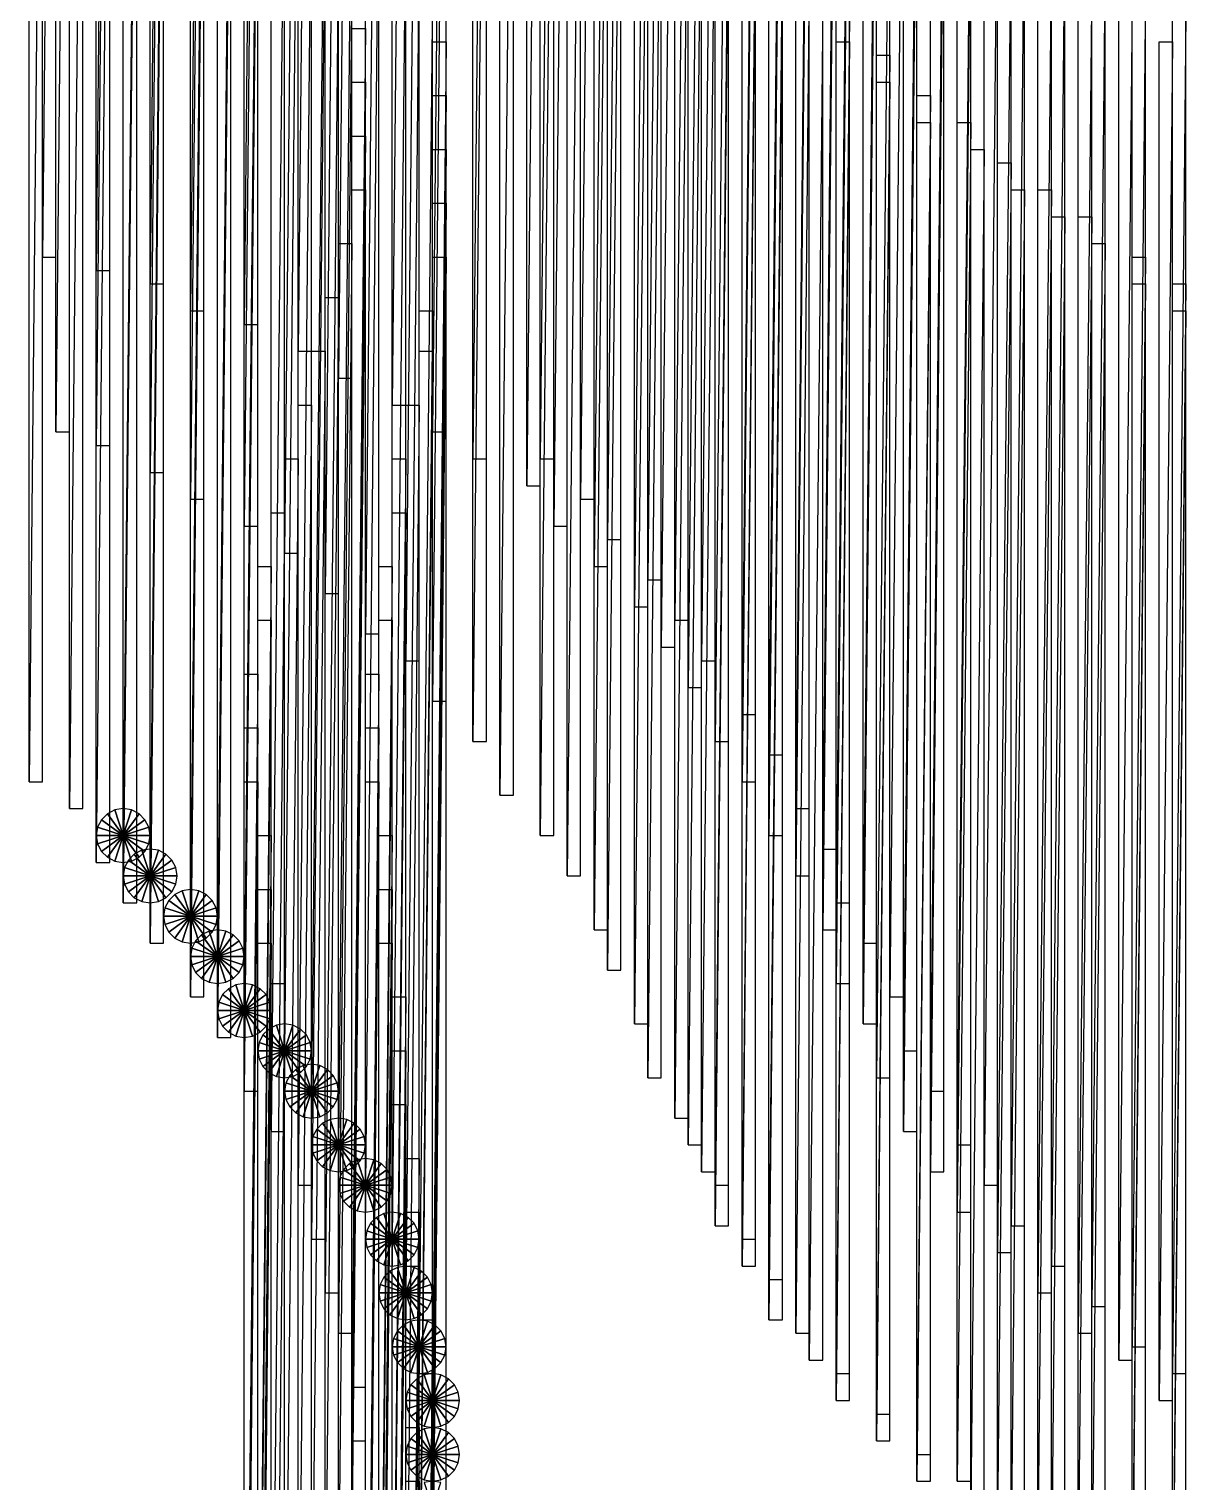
# Model space of a CAD drawing. Header units: metres. Extents: x -172 to 779, y -182 to 937.
# Drawn here: x 478 to 564, y 616 to 724 of the extents above; entities that cross this region are included whole.
import ezdxf

# ---------------------------------------------------------------- set-up
doc = ezdxf.new("R2010")
doc.units = ezdxf.units.M

msp = doc.modelspace()

# ---------------------------------------------------------------- linework, layer by layer
for points in [[(479, 707), (480, 707), (480, 808), (480.0001, 808.0001, 0.0001)], [(480, 808), (479, 707), (479, 808), (479.0001, 808.0001, 0.0001)], [(483, 706), (484, 706), (484, 807), (484.0001, 807.0001, 0.0001)], [(484, 807), (483, 706), (483, 807), (483.0001, 807.0001, 0.0001)], [(487, 705), (488, 705), (488, 806), (488.0001, 806.0001, 0.0001)], [(488, 806), (487, 705), (487, 806), (487.0001, 806.0001, 0.0001)], [(490, 703), (491, 703), (491, 804), (491.0001, 804.0001, 0.0001)], [(491, 804), (490, 703), (490, 804), (490.0001, 804.0001, 0.0001)], [(494, 702), (495, 702), (495, 803), (495.0001, 803.0001, 0.0001)], [(495, 803), (494, 702), (494, 803), (494.0001, 803.0001, 0.0001)], [(498, 700), (499, 700), (499, 801), (499.0001, 801.0001, 0.0001)], [(499, 801), (498, 700), (498, 801), (498.0001, 801.0001, 0.0001)], [(501, 698), (502, 698), (502, 799), (502.0001, 799.0001, 0.0001)], [(502, 799), (501, 698), (501, 799), (501.0001, 799.0001, 0.0001)], [(505, 696), (506, 696), (506, 797), (506.0001, 797.0001, 0.0001)], [(506, 797), (505, 696), (505, 797), (505.0001, 797.0001, 0.0001)], [(480, 694), (481, 694), (481, 795), (481.0001, 795.0001, 0.0001)], [(481, 795), (480, 694), (480, 795), (480.0001, 795.0001, 0.0001)], [(508, 694), (509, 694), (509, 795), (509.0001, 795.0001, 0.0001)], [(509, 795), (508, 694), (508, 795), (508.0001, 795.0001, 0.0001)], [(483, 693), (484, 693), (484, 794), (484.0001, 794.0001, 0.0001)], [(484, 794), (483, 693), (483, 794), (483.0001, 794.0001, 0.0001)], [(511, 692), (512, 692), (512, 793), (512.0001, 793.0001, 0.0001)], [(512, 793), (511, 692), (511, 793), (511.0001, 793.0001, 0.0001)], [(516, 692), (517, 692), (517, 793), (517.0001, 793.0001, 0.0001)], [(517, 793), (516, 692), (516, 793), (516.0001, 793.0001, 0.0001)], [(487, 691), (488, 691), (488, 792), (488.0001, 792.0001, 0.0001)], [(488, 792), (487, 691), (487, 792), (487.0001, 792.0001, 0.0001)], [(515, 690), (516, 690), (516, 791), (516.0001, 791.0001, 0.0001)], [(516, 791), (515, 690), (515, 791), (515.0001, 791.0001, 0.0001)], [(490, 689), (491, 689), (491, 790), (491.0001, 790.0001, 0.0001)], [(491, 790), (490, 689), (490, 790), (490.0001, 790.0001, 0.0001)], [(519, 689), (520, 689), (520, 790), (520.0001, 790.0001, 0.0001)], [(520, 790), (519, 689), (519, 790), (519.0001, 790.0001, 0.0001)], [(494, 687), (495, 687), (495, 788), (495.0001, 788.0001, 0.0001)], [(495, 788), (494, 687), (494, 788), (494.0001, 788.0001, 0.0001)], [(517, 687), (518, 687), (518, 788), (518.0001, 788.0001, 0.0001)], [(518, 788), (517, 687), (517, 788), (517.0001, 788.0001, 0.0001)], [(521, 686), (522, 686), (522, 787), (522.0001, 787.0001, 0.0001)], [(522, 787), (521, 686), (521, 787), (521.0001, 787.0001, 0.0001)], [(497, 685), (498, 685), (498, 786), (498.0001, 786.0001, 0.0001)], [(498, 786), (497, 685), (497, 786), (497.0001, 786.0001, 0.0001)], [(520, 684), (521, 684), (521, 785), (521.0001, 785.0001, 0.0001)], [(521, 785), (520, 684), (520, 785), (520.0001, 785.0001, 0.0001)], [(500, 682), (501, 682), (501, 783), (501.0001, 783.0001, 0.0001)], [(501, 783), (500, 682), (500, 783), (500.0001, 783.0001, 0.0001)], [(524, 683), (525, 683), (525, 784), (525.0001, 784.0001, 0.0001)], [(525, 784), (524, 683), (524, 784), (524.0001, 784.0001, 0.0001)], [(523, 681), (524, 681), (524, 782), (524.0001, 782.0001, 0.0001)], [(524, 782), (523, 681), (523, 782), (523.0001, 782.0001, 0.0001)], [(526, 680), (527, 680), (527, 781), (527.0001, 781.0001, 0.0001)], [(527, 781), (526, 680), (526, 781), (526.0001, 781.0001, 0.0001)], [(503, 679), (504, 679), (504, 780), (504.0001, 780.0001, 0.0001)], [(504, 780), (503, 679), (503, 780), (503.0001, 780.0001, 0.0001)], [(525, 678), (526, 678), (526, 779), (526.0001, 779.0001, 0.0001)], [(526, 779), (525, 678), (525, 779), (525.0001, 779.0001, 0.0001)], [(506, 677), (507, 677), (507, 778), (507.0001, 778.0001, 0.0001)], [(507, 778), (506, 677), (506, 778), (506.0001, 778.0001, 0.0001)], [(528, 677), (529, 677), (529, 778), (529.0001, 778.0001, 0.0001)], [(529, 778), (528, 677), (528, 778), (528.0001, 778.0001, 0.0001)], [(527, 675), (528, 675), (528, 776), (528.0001, 776.0001, 0.0001)], [(528, 776), (527, 675), (527, 776), (527.0001, 776.0001, 0.0001)], [(508, 674), (509, 674), (509, 775), (509.0001, 775.0001, 0.0001)], [(509, 775), (508, 674), (508, 775), (508.0001, 775.0001, 0.0001)], [(531, 673), (532, 673), (532, 774), (532.0001, 774.0001, 0.0001)], [(532, 774), (531, 673), (531, 774), (531.0001, 774.0001, 0.0001)], [(511, 671), (512, 671), (512, 772), (512.0001, 772.0001, 0.0001)], [(512, 772), (511, 671), (511, 772), (511.0001, 772.0001, 0.0001)], [(529, 671), (530, 671), (530, 772), (530.0001, 772.0001, 0.0001)], [(530, 772), (529, 671), (529, 772), (529.0001, 772.0001, 0.0001)], [(533, 670), (534, 670), (534, 771), (534.0001, 771.0001, 0.0001)], [(534, 771), (533, 670), (533, 771), (533.0001, 771.0001, 0.0001)], [(478, 668), (479, 668), (479, 769), (479.0001, 769.0001, 0.0001)], [(479, 769), (478, 668), (478, 769), (478.0001, 769.0001, 0.0001)], [(531, 668), (532, 668), (532, 769), (532.0001, 769.0001, 0.0001)], [(532, 769), (531, 668), (531, 769), (531.0001, 769.0001, 0.0001)], [(513, 667), (514, 667), (514, 768), (514.0001, 768.0001, 0.0001)], [(514, 768), (513, 667), (513, 768), (513.0001, 768.0001, 0.0001)], [(481, 666), (482, 666), (482, 767), (482.0001, 767.0001, 0.0001)], [(482, 767), (481, 666), (481, 767), (481.0001, 767.0001, 0.0001)], [(535, 666), (536, 666), (536, 767), (536.0001, 767.0001, 0.0001)], [(536, 767), (535, 666), (535, 767), (535.0001, 767.0001, 0.0001)], [(485, 664), (486, 664), (486, 765), (486.0001, 765.0001, 0.0001)], [(486, 765), (485, 664), (485, 765), (485.0001, 765.0001, 0.0001)], [(516, 664), (517, 664), (517, 765), (517.0001, 765.0001, 0.0001)], [(517, 765), (516, 664), (516, 765), (516.0001, 765.0001, 0.0001)], [(533, 664), (534, 664), (534, 765), (534.0001, 765.0001, 0.0001)], [(534, 765), (533, 664), (533, 765), (533.0001, 765.0001, 0.0001)], [(537, 663), (538, 663), (538, 764), (538.0001, 764.0001, 0.0001)], [(538, 764), (537, 663), (537, 764), (537.0001, 764.0001, 0.0001)], [(483, 662), (484, 662), (484, 763), (484.0001, 763.0001, 0.0001)], [(484, 763), (483, 662), (483, 763), (483.0001, 763.0001, 0.0001)], [(487, 661), (488, 661), (488, 762), (488.0001, 762.0001, 0.0001)], [(488, 762), (487, 661), (487, 762), (487.0001, 762.0001, 0.0001)], [(518, 661), (519, 661), (519, 762), (519.0001, 762.0001, 0.0001)], [(519, 762), (518, 661), (518, 762), (518.0001, 762.0001, 0.0001)], [(535, 661), (536, 661), (536, 762), (536.0001, 762.0001, 0.0001)], [(536, 762), (535, 661), (535, 762), (535.0001, 762.0001, 0.0001)], [(485, 659), (486, 659), (486, 760), (486.0001, 760.0001, 0.0001)], [(486, 760), (485, 659), (485, 760), (485.0001, 760.0001, 0.0001)], [(538, 659), (539, 659), (539, 760), (539.0001, 760.0001, 0.0001)], [(539, 760), (538, 659), (538, 760), (538.0001, 760.0001, 0.0001)], [(490, 658), (491, 658), (491, 759), (491.0001, 759.0001, 0.0001)], [(491, 759), (490, 658), (490, 759), (490.0001, 759.0001, 0.0001)], [(520, 657), (521, 657), (521, 758), (521.0001, 758.0001, 0.0001)], [(521, 758), (520, 657), (520, 758), (520.0001, 758.0001, 0.0001)], [(537, 657), (538, 657), (538, 758), (538.0001, 758.0001, 0.0001)], [(538, 758), (537, 657), (537, 758), (537.0001, 758.0001, 0.0001)], [(487, 656), (488, 656), (488, 757), (488.0001, 757.0001, 0.0001)], [(488, 757), (487, 656), (487, 757), (487.0001, 757.0001, 0.0001)], [(492, 655), (493, 655), (493, 756), (493.0001, 756.0001, 0.0001)], [(493, 756), (492, 655), (492, 756), (492.0001, 756.0001, 0.0001)], [(540, 656), (541, 656), (541, 757), (541.0001, 757.0001, 0.0001)], [(541, 757), (540, 656), (540, 757), (540.0001, 757.0001, 0.0001)], [(521, 654), (522, 654), (522, 755), (522.0001, 755.0001, 0.0001)], [(522, 755), (521, 654), (521, 755), (521.0001, 755.0001, 0.0001)], [(538, 653), (539, 653), (539, 754), (539.0001, 754.0001, 0.0001)], [(539, 754), (538, 653), (538, 754), (538.0001, 754.0001, 0.0001)], [(490, 652), (491, 652), (491, 753), (491.0001, 753.0001, 0.0001)], [(491, 753), (490, 652), (490, 753), (490.0001, 753.0001, 0.0001)], [(542, 652), (543, 652), (543, 753), (543.0001, 753.0001, 0.0001)], [(543, 753), (542, 652), (542, 753), (542.0001, 753.0001, 0.0001)], [(494, 651), (495, 651), (495, 752), (495.0001, 752.0001, 0.0001)], [(495, 752), (494, 651), (494, 752), (494.0001, 752.0001, 0.0001)], [(523, 650), (524, 650), (524, 751), (524.0001, 751.0001, 0.0001)], [(524, 751), (523, 650), (523, 751), (523.0001, 751.0001, 0.0001)], [(540, 650), (541, 650), (541, 751), (541.0001, 751.0001, 0.0001)], [(541, 751), (540, 650), (540, 751), (540.0001, 751.0001, 0.0001)], [(492, 649), (493, 649), (493, 750), (493.0001, 750.0001, 0.0001)], [(493, 750), (492, 649), (492, 750), (492.0001, 750.0001, 0.0001)], [(497, 648), (498, 648), (498, 749), (498.0001, 749.0001, 0.0001)], [(498, 749), (497, 648), (497, 749), (497.0001, 749.0001, 0.0001)], [(543, 648), (544, 648), (544, 749), (544.0001, 749.0001, 0.0001)], [(544, 749), (543, 648), (543, 749), (543.0001, 749.0001, 0.0001)], [(524, 646), (525, 646), (525, 747), (525.0001, 747.0001, 0.0001)], [(525, 747), (524, 646), (524, 747), (524.0001, 747.0001, 0.0001)], [(541, 646), (542, 646), (542, 747), (542.0001, 747.0001, 0.0001)], [(542, 747), (541, 646), (541, 747), (541.0001, 747.0001, 0.0001)], [(494, 645), (495, 645), (495, 746), (495.0001, 746.0001, 0.0001)], [(495, 746), (494, 645), (494, 746), (494.0001, 746.0001, 0.0001)], [(499, 645), (500, 645), (500, 746), (500.0001, 746.0001, 0.0001)], [(500, 746), (499, 645), (499, 746), (499.0001, 746.0001, 0.0001)], [(545, 645), (546, 645), (546, 746), (546.0001, 746.0001, 0.0001)], [(546, 746), (545, 645), (545, 746), (545.0001, 746.0001, 0.0001)], [(526, 643), (527, 643), (527, 744), (527.0001, 744.0001, 0.0001)], [(527, 744), (526, 643), (526, 744), (526.0001, 744.0001, 0.0001)], [(496, 642), (497, 642), (497, 743), (497.0001, 743.0001, 0.0001)], [(497, 743), (496, 642), (496, 743), (496.0001, 743.0001, 0.0001)], [(501, 641), (502, 641), (502, 742), (502.0001, 742.0001, 0.0001)], [(502, 742), (501, 641), (501, 742), (501.0001, 742.0001, 0.0001)], [(527, 641), (528, 641), (528, 742), (528.0001, 742.0001, 0.0001)], [(528, 742), (527, 641), (527, 742), (527.0001, 742.0001, 0.0001)], [(543, 642), (544, 642), (544, 743), (544.0001, 743.0001, 0.0001)], [(544, 743), (543, 642), (543, 743), (543.0001, 743.0001, 0.0001)], [(547, 641), (548, 641), (548, 742), (548.0001, 742.0001, 0.0001)], [(548, 742), (547, 641), (547, 742), (547.0001, 742.0001, 0.0001)], [(528, 639), (529, 639), (529, 740), (529.0001, 740.0001, 0.0001)], [(529, 740), (528, 639), (528, 740), (528.0001, 740.0001, 0.0001)], [(545, 639), (546, 639), (546, 740), (546.0001, 740.0001, 0.0001)], [(546, 740), (545, 639), (545, 740), (545.0001, 740.0001, 0.0001)], [(498, 638), (499, 638), (499, 739), (499.0001, 739.0001, 0.0001)], [(499, 739), (498, 638), (498, 739), (498.0001, 739.0001, 0.0001)], [(503, 638), (504, 638), (504, 739), (504.0001, 739.0001, 0.0001)], [(504, 739), (503, 638), (503, 739), (503.0001, 739.0001, 0.0001)], [(529, 638), (530, 638), (530, 739), (530.0001, 739.0001, 0.0001)], [(530, 739), (529, 638), (529, 739), (529.0001, 739.0001, 0.0001)], [(549, 638), (550, 638), (550, 739), (550.0001, 739.0001, 0.0001)], [(550, 739), (549, 638), (549, 739), (549.0001, 739.0001, 0.0001)], [(547, 636), (548, 636), (548, 737), (548.0001, 737.0001, 0.0001)], [(548, 737), (547, 636), (547, 737), (547.0001, 737.0001, 0.0001)], [(529, 635), (530, 635), (530, 736), (530.0001, 736.0001, 0.0001)], [(530, 736), (529, 635), (529, 736), (529.0001, 736.0001, 0.0001)], [(551, 635), (552, 635), (552, 736), (552.0001, 736.0001, 0.0001)], [(552, 736), (551, 635), (551, 736), (551.0001, 736.0001, 0.0001)], [(499, 634), (500, 634), (500, 735), (500.0001, 735.0001, 0.0001)], [(500, 735), (499, 634), (499, 735), (499.0001, 735.0001, 0.0001)], [(505, 634), (506, 634), (506, 735), (506.0001, 735.0001, 0.0001)], [(506, 735), (505, 634), (505, 735), (505.0001, 735.0001, 0.0001)], [(531, 634), (532, 634), (532, 735), (532.0001, 735.0001, 0.0001)], [(532, 735), (531, 634), (531, 735), (531.0001, 735.0001, 0.0001)], [(550, 633), (551, 633), (551, 734), (551.0001, 734.0001, 0.0001)], [(551, 734), (550, 633), (550, 734), (550.0001, 734.0001, 0.0001)], [(531, 632), (532, 632), (532, 733), (532.0001, 733.0001, 0.0001)], [(532, 733), (531, 632), (531, 733), (531.0001, 733.0001, 0.0001)], [(554, 632), (555, 632), (555, 733), (555.0001, 733.0001, 0.0001)], [(555, 733), (554, 632), (554, 733), (554.0001, 733.0001, 0.0001)], [(533, 631), (534, 631), (534, 732), (534.0001, 732.0001, 0.0001)], [(534, 732), (533, 631), (533, 732), (533.0001, 732.0001, 0.0001)], [(500, 630), (501, 630), (501, 731), (501.0001, 731.0001, 0.0001)], [(501, 731), (500, 630), (500, 731), (500.0001, 731.0001, 0.0001)], [(506, 630), (507, 630), (507, 731), (507.0001, 731.0001, 0.0001)], [(507, 731), (506, 630), (506, 731), (506.0001, 731.0001, 0.0001)], [(553, 630), (554, 630), (554, 731), (554.0001, 731.0001, 0.0001)], [(554, 731), (553, 630), (553, 731), (553.0001, 731.0001, 0.0001)], [(533, 628), (534, 628), (534, 729), (534.0001, 729.0001, 0.0001)], [(534, 729), (533, 628), (533, 729), (533.0001, 729.0001, 0.0001)], [(557, 629), (558, 629), (558, 730), (558.0001, 730.0001, 0.0001)], [(558, 730), (557, 629), (557, 730), (557.0001, 730.0001, 0.0001)], [(501, 627), (502, 627), (502, 728), (502.0001, 728.0001, 0.0001)], [(502, 728), (501, 627), (501, 728), (501.0001, 728.0001, 0.0001)], [(535, 627), (536, 627), (536, 728), (536.0001, 728.0001, 0.0001)], [(536, 728), (535, 627), (535, 728), (535.0001, 728.0001, 0.0001)], [(556, 627), (557, 627), (557, 728), (557.0001, 728.0001, 0.0001)], [(557, 728), (556, 627), (556, 728), (556.0001, 728.0001, 0.0001)], [(507, 626), (508, 626), (508, 727), (508.0001, 727.0001, 0.0001)], [(508, 727), (507, 626), (507, 727), (507.0001, 727.0001, 0.0001)], [(560, 626), (561, 626), (561, 727), (561.0001, 727.0001, 0.0001)], [(561, 727), (560, 626), (560, 727), (560.0001, 727.0001, 0.0001)], [(536, 625), (537, 625), (537, 726), (537.0001, 726.0001, 0.0001)], [(537, 726), (536, 625), (536, 726), (536.0001, 726.0001, 0.0001)], [(559, 625), (560, 625), (560, 726), (560.0001, 726.0001, 0.0001)], [(560, 726), (559, 625), (559, 726), (559.0001, 726.0001, 0.0001)], [(538, 624), (539, 624), (539, 725), (539.0001, 725.0001, 0.0001)], [(539, 725), (538, 624), (538, 725), (538.0001, 725.0001, 0.0001)], [(563, 624), (564, 624), (564, 725), (564.0001, 725.0001, 0.0001)], [(564, 725), (563, 624), (563, 725), (563.0001, 725.0001, 0.0001)], [(502, 623), (503, 623), (503, 724), (503.0001, 724.0001, 0.0001)], [(503, 724), (502, 623), (502, 724), (502.0001, 724.0001, 0.0001)], [(508, 622), (509, 622), (509, 723), (509.0001, 723.0001, 0.0001)], [(509, 723), (508, 622), (508, 723), (508.0001, 723.0001, 0.0001)], [(538, 622), (539, 622), (539, 723), (539.0001, 723.0001, 0.0001)], [(539, 723), (538, 622), (538, 723), (538.0001, 723.0001, 0.0001)], [(562, 622), (563, 622), (563, 723), (563.0001, 723.0001, 0.0001)], [(563, 723), (562, 622), (562, 723), (562.0001, 723.0001, 0.0001)], [(541, 621), (542, 621), (542, 722), (542.0001, 722.0001, 0.0001)], [(542, 722), (541, 621), (541, 722), (541.0001, 722.0001, 0.0001)], [(502, 619), (503, 619), (503, 720), (503.0001, 720.0001, 0.0001)], [(503, 720), (502, 619), (502, 720), (502.0001, 720.0001, 0.0001)], [(541, 619), (542, 619), (542, 720), (542.0001, 720.0001, 0.0001)], [(542, 720), (541, 619), (541, 720), (541.0001, 720.0001, 0.0001)], [(508, 618), (509, 618), (509, 719), (509.0001, 719.0001, 0.0001)], [(509, 719), (508, 618), (508, 719), (508.0001, 719.0001, 0.0001)], [(544, 618), (545, 618), (545, 719), (545.0001, 719.0001, 0.0001)], [(545, 719), (544, 618), (544, 719), (544.0001, 719.0001, 0.0001)], [(544, 616), (545, 616), (545, 717), (545.0001, 717.0001, 0.0001)], [(545, 717), (544, 616), (544, 717), (544.0001, 717.0001, 0.0001)], [(547, 616), (548, 616), (548, 717), (548.0001, 717.0001, 0.0001)], [(548, 717), (547, 616), (547, 717), (547.0001, 717.0001, 0.0001)], [(502, 615), (503, 615), (503, 716), (503.0001, 716.0001, 0.0001)], [(503, 716), (502, 615), (502, 716), (502.0001, 716.0001, 0.0001)], [(508, 614), (509, 614), (509, 715), (509.0001, 715.0001, 0.0001)], [(509, 715), (508, 614), (508, 715), (508.0001, 715.0001, 0.0001)], [(548, 614), (549, 614), (549, 715), (549.0001, 715.0001, 0.0001)], [(549, 715), (548, 614), (548, 715), (548.0001, 715.0001, 0.0001)], [(550, 613), (551, 613), (551, 714), (551.0001, 714.0001, 0.0001)], [(551, 714), (550, 613), (550, 714), (550.0001, 714.0001, 0.0001)], [(502, 611), (503, 611), (503, 712), (503.0001, 712.0001, 0.0001)], [(503, 712), (502, 611), (502, 712), (502.0001, 712.0001, 0.0001)], [(551, 611), (552, 611), (552, 712), (552.0001, 712.0001, 0.0001)], [(552, 712), (551, 611), (551, 712), (551.0001, 712.0001, 0.0001)], [(553, 611), (554, 611), (554, 712), (554.0001, 712.0001, 0.0001)], [(554, 712), (553, 611), (553, 712), (553.0001, 712.0001, 0.0001)], [(508, 610), (509, 610), (509, 711), (509.0001, 711.0001, 0.0001)], [(509, 711), (508, 610), (508, 711), (508.0001, 711.0001, 0.0001)], [(554, 609), (555, 609), (555, 710), (555.0001, 710.0001, 0.0001)], [(555, 710), (554, 609), (554, 710), (554.0001, 710.0001, 0.0001)], [(556, 609), (557, 609), (557, 710), (557.0001, 710.0001, 0.0001)], [(557, 710), (556, 609), (556, 710), (556.0001, 710.0001, 0.0001)], [(501, 607), (502, 607), (502, 708), (502.0001, 708.0001, 0.0001)], [(502, 708), (501, 607), (501, 708), (501.0001, 708.0001, 0.0001)], [(557, 607), (558, 607), (558, 708), (558.0001, 708.0001, 0.0001)], [(558, 708), (557, 607), (557, 708), (557.0001, 708.0001, 0.0001)], [(508, 606), (509, 606), (509, 707), (509.0001, 707.0001, 0.0001)], [(509, 707), (508, 606), (508, 707), (508.0001, 707.0001, 0.0001)], [(560, 606), (561, 606), (561, 707), (561.0001, 707.0001, 0.0001)], [(561, 707), (560, 606), (560, 707), (560.0001, 707.0001, 0.0001)], [(560, 604), (561, 604), (561, 705), (561.0001, 705.0001, 0.0001)], [(561, 705), (560, 604), (560, 705), (560.0001, 705.0001, 0.0001)], [(563, 604), (564, 604), (564, 705), (564.0001, 705.0001, 0.0001)], [(564, 705), (563, 604), (563, 705), (563.0001, 705.0001, 0.0001)], [(500, 603), (501, 603), (501, 704), (501.0001, 704.0001, 0.0001)], [(501, 704), (500, 603), (500, 704), (500.0001, 704.0001, 0.0001)], [(507, 602), (508, 602), (508, 703), (508.0001, 703.0001, 0.0001)], [(508, 703), (507, 602), (507, 703), (507.0001, 703.0001, 0.0001)], [(563, 602), (564, 602), (564, 703), (564.0001, 703.0001, 0.0001)], [(564, 703), (563, 602), (563, 703), (563.0001, 703.0001, 0.0001)], [(499, 599), (500, 599), (500, 700), (500.0001, 700.0001, 0.0001)], [(500, 700), (499, 599), (499, 700), (499.0001, 700.0001, 0.0001)], [(507, 599), (508, 599), (508, 700), (508.0001, 700.0001, 0.0001)], [(508, 700), (507, 599), (507, 700), (507.0001, 700.0001, 0.0001)], [(498, 595), (499, 595), (499, 696), (499.0001, 696.0001, 0.0001)], [(499, 696), (498, 595), (498, 696), (498.0001, 696.0001, 0.0001)], [(506, 595), (507, 595), (507, 696), (507.0001, 696.0001, 0.0001)], [(507, 696), (506, 595), (506, 696), (506.0001, 696.0001, 0.0001)], [(497, 591), (498, 591), (498, 692), (498.0001, 692.0001, 0.0001)], [(498, 692), (497, 591), (497, 692), (497.0001, 692.0001, 0.0001)], [(505, 591), (506, 591), (506, 692), (506.0001, 692.0001, 0.0001)], [(506, 692), (505, 591), (505, 692), (505.0001, 692.0001, 0.0001)], [(496, 587), (497, 587), (497, 688), (497.0001, 688.0001, 0.0001)], [(497, 688), (496, 587), (496, 688), (496.0001, 688.0001, 0.0001)], [(505, 587), (506, 587), (506, 688), (506.0001, 688.0001, 0.0001)], [(506, 688), (505, 587), (505, 688), (505.0001, 688.0001, 0.0001)], [(495, 583), (496, 583), (496, 684), (496.0001, 684.0001, 0.0001)], [(496, 684), (495, 583), (495, 684), (495.0001, 684.0001, 0.0001)], [(504, 583), (505, 583), (505, 684), (505.0001, 684.0001, 0.0001)], [(505, 684), (504, 583), (504, 684), (504.0001, 684.0001, 0.0001)], [(495, 579), (496, 579), (496, 680), (496.0001, 680.0001, 0.0001)], [(496, 680), (495, 579), (495, 680), (495.0001, 680.0001, 0.0001)], [(504, 579), (505, 579), (505, 680), (505.0001, 680.0001, 0.0001)], [(505, 680), (504, 579), (504, 680), (504.0001, 680.0001, 0.0001)], [(494, 575), (495, 575), (495, 676), (495.0001, 676.0001, 0.0001)], [(495, 676), (494, 575), (494, 676), (494.0001, 676.0001, 0.0001)], [(503, 575), (504, 575), (504, 676), (504.0001, 676.0001, 0.0001)], [(504, 676), (503, 575), (503, 676), (503.0001, 676.0001, 0.0001)], [(494, 571), (495, 571), (495, 672), (495.0001, 672.0001, 0.0001)], [(495, 672), (494, 571), (494, 672), (494.0001, 672.0001, 0.0001)], [(503, 571), (504, 571), (504, 672), (504.0001, 672.0001, 0.0001)], [(504, 672), (503, 571), (503, 672), (503.0001, 672.0001, 0.0001)], [(494, 567), (495, 567), (495, 668), (495.0001, 668.0001, 0.0001)], [(495, 668), (494, 567), (494, 668), (494.0001, 668.0001, 0.0001)], [(503, 567), (504, 567), (504, 668), (504.0001, 668.0001, 0.0001)], [(504, 668), (503, 567), (503, 668), (503.0001, 668.0001, 0.0001)], [(485, 664), (483.82443, 665.61804), (483.38196, 665.1756), (483.38205, 665.1757, 0.0001)], [(485, 664), (484.38196, 665.9021), (483.82443, 665.61804), (483.82452, 665.61816, 0.0001)], [(485, 664), (485, 666), (484.38196, 665.9021), (484.38205, 665.9022, 0.0001)], [(485, 664), (485.61804, 665.9021), (485, 666), (485.0001, 666.0001, 0.0001)], [(485, 664), (486.17557, 665.61804), (485.61804, 665.9021), (485.61813, 665.9022, 0.0001)], [(485, 664), (486.61804, 665.1756), (486.17557, 665.61804), (486.17566, 665.61816, 0.0001)], [(485, 664), (483.0979, 664.61804), (483, 664), (483.0001, 664.0001, 0.0001)], [(485, 664), (483.38196, 665.1756), (483.0979, 664.61804), (483.098, 664.61816, 0.0001)], [(485, 664), (486.9021, 664.61804), (486.61804, 665.1756), (486.61813, 665.1757, 0.0001)], [(485, 664), (487, 664), (486.9021, 664.61804), (486.9022, 664.61816, 0.0001)], [(485, 664), (483, 664), (483.0979, 663.38196), (483.098, 663.3821, 0.0001)], [(485, 664), (483.0979, 663.38196), (483.38196, 662.8244), (483.38205, 662.8245, 0.0001)], [(485, 664), (483.38196, 662.8244), (483.82443, 662.38196), (483.82452, 662.3821, 0.0001)], [(485, 664), (483.82443, 662.38196), (484.38196, 662.0979), (484.38205, 662.098, 0.0001)], [(485, 664), (484.38196, 662.0979), (485, 662), (485.0001, 662.0001, 0.0001)], [(485, 664), (486.9021, 663.38196), (487, 664), (487.0001, 664.0001, 0.0001)], [(485, 664), (485, 662), (485.61804, 662.0979), (485.61813, 662.098, 0.0001)], [(485, 664), (485.61804, 662.0979), (486.17557, 662.38196), (486.17566, 662.3821, 0.0001)], [(485, 664), (486.17557, 662.38196), (486.61804, 662.8244), (486.61813, 662.8245, 0.0001)], [(485, 664), (486.61804, 662.8244), (486.9021, 663.38196), (486.9022, 663.3821, 0.0001)], [(495, 563), (496, 563), (496, 664), (496.0001, 664.0001, 0.0001)], [(496, 664), (495, 563), (495, 664), (495.0001, 664.0001, 0.0001)], [(504, 563), (505, 563), (505, 664), (505.0001, 664.0001, 0.0001)], [(505, 664), (504, 563), (504, 664), (504.0001, 664.0001, 0.0001)], [(487, 661), (485.38196, 662.1756), (485.0979, 661.61804), (485.098, 661.61816, 0.0001)], [(487, 661), (485.82443, 662.61804), (485.38196, 662.1756), (485.38205, 662.1757, 0.0001)], [(487, 661), (486.38196, 662.9021), (485.82443, 662.61804), (485.82452, 662.61816, 0.0001)], [(487, 661), (487, 663), (486.38196, 662.9021), (486.38205, 662.9022, 0.0001)], [(487, 661), (487.61804, 662.9021), (487, 663), (487.0001, 663.0001, 0.0001)], [(487, 661), (488.17557, 662.61804), (487.61804, 662.9021), (487.61813, 662.9022, 0.0001)], [(487, 661), (488.61804, 662.1756), (488.17557, 662.61804), (488.17566, 662.61816, 0.0001)], [(487, 661), (488.9021, 661.61804), (488.61804, 662.1756), (488.61813, 662.1757, 0.0001)], [(487, 661), (485.0979, 661.61804), (485, 661), (485.0001, 661.0001, 0.0001)], [(487, 661), (485, 661), (485.0979, 660.38196), (485.098, 660.3821, 0.0001)], [(487, 661), (485.0979, 660.38196), (485.38196, 659.8244), (485.38205, 659.8245, 0.0001)], [(487, 661), (485.38196, 659.8244), (485.82443, 659.38196), (485.82452, 659.3821, 0.0001)], [(487, 661), (485.82443, 659.38196), (486.38196, 659.0979), (486.38205, 659.098, 0.0001)], [(487, 661), (486.38196, 659.0979), (487, 659), (487.0001, 659.0001, 0.0001)], [(487, 661), (489, 661), (488.9021, 661.61804), (488.9022, 661.61816, 0.0001)], [(487, 661), (488.9021, 660.38196), (489, 661), (489.0001, 661.0001, 0.0001)], [(487, 661), (487, 659), (487.61804, 659.0979), (487.61813, 659.098, 0.0001)], [(487, 661), (487.61804, 659.0979), (488.17557, 659.38196), (488.17566, 659.3821, 0.0001)], [(487, 661), (488.17557, 659.38196), (488.61804, 659.8244), (488.61813, 659.8245, 0.0001)], [(487, 661), (488.61804, 659.8244), (488.9021, 660.38196), (488.9022, 660.3821, 0.0001)], [(490, 658), (489.38196, 659.9021), (488.82443, 659.61804), (488.82452, 659.61816, 0.0001)], [(490, 658), (490, 660), (489.38196, 659.9021), (489.38205, 659.9022, 0.0001)], [(490, 658), (490.61804, 659.9021), (490, 660), (490.0001, 660.0001, 0.0001)], [(490, 658), (491.17557, 659.61804), (490.61804, 659.9021), (490.61813, 659.9022, 0.0001)], [(495, 559), (496, 559), (496, 660), (496.0001, 660.0001, 0.0001)], [(496, 660), (495, 559), (495, 660), (495.0001, 660.0001, 0.0001)], [(504, 559), (505, 559), (505, 660), (505.0001, 660.0001, 0.0001)], [(505, 660), (504, 559), (504, 660), (504.0001, 660.0001, 0.0001)], [(490, 658), (488.38196, 659.1756), (488.0979, 658.61804), (488.098, 658.61816, 0.0001)], [(490, 658), (488.82443, 659.61804), (488.38196, 659.1756), (488.38205, 659.1757, 0.0001)], [(490, 658), (491.61804, 659.1756), (491.17557, 659.61804), (491.17566, 659.61816, 0.0001)], [(490, 658), (491.9021, 658.61804), (491.61804, 659.1756), (491.61813, 659.1757, 0.0001)], [(490, 658), (488.0979, 658.61804), (488, 658), (488.0001, 658.0001, 0.0001)], [(490, 658), (488, 658), (488.0979, 657.38196), (488.098, 657.3821, 0.0001)], [(490, 658), (488.0979, 657.38196), (488.38196, 656.8244), (488.38205, 656.8245, 0.0001)], [(490, 658), (488.38196, 656.8244), (488.82443, 656.38196), (488.82452, 656.3821, 0.0001)], [(490, 658), (488.82443, 656.38196), (489.38196, 656.0979), (489.38205, 656.098, 0.0001)], [(490, 658), (489.38196, 656.0979), (490, 656), (490.0001, 656.0001, 0.0001)], [(490, 658), (492, 658), (491.9021, 658.61804), (491.9022, 658.61816, 0.0001)], [(490, 658), (491.9021, 657.38196), (492, 658), (492.0001, 658.0001, 0.0001)], [(490, 658), (490, 656), (490.61804, 656.0979), (490.61813, 656.098, 0.0001)], [(490, 658), (490.61804, 656.0979), (491.17557, 656.38196), (491.17566, 656.3821, 0.0001)], [(490, 658), (491.17557, 656.38196), (491.61804, 656.8244), (491.61813, 656.8245, 0.0001)], [(490, 658), (491.61804, 656.8244), (491.9021, 657.38196), (491.9022, 657.3821, 0.0001)], [(492, 655), (491.38196, 656.9021), (490.82443, 656.61804), (490.82452, 656.61816, 0.0001)], [(492, 655), (492, 657), (491.38196, 656.9021), (491.38205, 656.9022, 0.0001)], [(492, 655), (492.61804, 656.9021), (492, 657), (492.0001, 657.0001, 0.0001)], [(492, 655), (493.17557, 656.61804), (492.61804, 656.9021), (492.61813, 656.9022, 0.0001)], [(492, 655), (490.0979, 655.61804), (490, 655), (490.0001, 655.0001, 0.0001)], [(492, 655), (490.38196, 656.1756), (490.0979, 655.61804), (490.098, 655.61816, 0.0001)], [(492, 655), (490.82443, 656.61804), (490.38196, 656.1756), (490.38205, 656.1757, 0.0001)], [(492, 655), (493.61804, 656.1756), (493.17557, 656.61804), (493.17566, 656.61816, 0.0001)], [(492, 655), (493.9021, 655.61804), (493.61804, 656.1756), (493.61813, 656.1757, 0.0001)], [(492, 655), (494, 655), (493.9021, 655.61804), (493.9022, 655.61816, 0.0001)], [(495, 555), (496, 555), (496, 656), (496.0001, 656.0001, 0.0001)], [(496, 656), (495, 555), (495, 656), (495.0001, 656.0001, 0.0001)], [(504, 555), (505, 555), (505, 656), (505.0001, 656.0001, 0.0001)], [(505, 656), (504, 555), (504, 656), (504.0001, 656.0001, 0.0001)], [(492, 655), (490, 655), (490.0979, 654.38196), (490.098, 654.3821, 0.0001)], [(492, 655), (490.0979, 654.38196), (490.38196, 653.8244), (490.38205, 653.8245, 0.0001)], [(492, 655), (490.38196, 653.8244), (490.82443, 653.38196), (490.82452, 653.3821, 0.0001)], [(492, 655), (490.82443, 653.38196), (491.38196, 653.0979), (491.38205, 653.098, 0.0001)], [(492, 655), (491.38196, 653.0979), (492, 653), (492.0001, 653.0001, 0.0001)], [(492, 655), (493.9021, 654.38196), (494, 655), (494.0001, 655.0001, 0.0001)], [(492, 655), (492, 653), (492.61804, 653.0979), (492.61813, 653.098, 0.0001)], [(492, 655), (492.61804, 653.0979), (493.17557, 653.38196), (493.17566, 653.3821, 0.0001)], [(492, 655), (493.17557, 653.38196), (493.61804, 653.8244), (493.61813, 653.8245, 0.0001)], [(492, 655), (493.61804, 653.8244), (493.9021, 654.38196), (493.9022, 654.3821, 0.0001)], [(494, 651), (492.82443, 652.61804), (492.38196, 652.1756), (492.38205, 652.1757, 0.0001)], [(494, 651), (493.38196, 652.9021), (492.82443, 652.61804), (492.82452, 652.61816, 0.0001)], [(494, 651), (494, 653), (493.38196, 652.9021), (493.38205, 652.9022, 0.0001)], [(494, 651), (494.61804, 652.9021), (494, 653), (494.0001, 653.0001, 0.0001)], [(494, 651), (495.17557, 652.61804), (494.61804, 652.9021), (494.61813, 652.9022, 0.0001)], [(494, 651), (495.61804, 652.1756), (495.17557, 652.61804), (495.17566, 652.61816, 0.0001)], [(496, 552), (497, 552), (497, 653), (497.0001, 653.0001, 0.0001)], [(497, 653), (496, 552), (496, 653), (496.0001, 653.0001, 0.0001)], [(494, 651), (492.0979, 651.61804), (492, 651), (492.0001, 651.0001, 0.0001)], [(494, 651), (492.38196, 652.1756), (492.0979, 651.61804), (492.098, 651.61816, 0.0001)], [(494, 651), (495.9021, 651.61804), (495.61804, 652.1756), (495.61813, 652.1757, 0.0001)], [(494, 651), (496, 651), (495.9021, 651.61804), (495.9022, 651.61816, 0.0001)], [(505, 551), (506, 551), (506, 652), (506.0001, 652.0001, 0.0001)], [(506, 652), (505, 551), (505, 652), (505.0001, 652.0001, 0.0001)], [(494, 651), (492, 651), (492.0979, 650.38196), (492.098, 650.3821, 0.0001)], [(494, 651), (492.0979, 650.38196), (492.38196, 649.8244), (492.38205, 649.8245, 0.0001)], [(494, 651), (492.38196, 649.8244), (492.82443, 649.38196), (492.82452, 649.3821, 0.0001)], [(494, 651), (492.82443, 649.38196), (493.38196, 649.0979), (493.38205, 649.098, 0.0001)], [(494, 651), (493.38196, 649.0979), (494, 649), (494.0001, 649.0001, 0.0001)], [(494, 651), (495.9021, 650.38196), (496, 651), (496.0001, 651.0001, 0.0001)], [(494, 651), (494, 649), (494.61804, 649.0979), (494.61813, 649.098, 0.0001)], [(494, 651), (494.61804, 649.0979), (495.17557, 649.38196), (495.17566, 649.3821, 0.0001)], [(494, 651), (495.17557, 649.38196), (495.61804, 649.8244), (495.61813, 649.8245, 0.0001)], [(494, 651), (495.61804, 649.8244), (495.9021, 650.38196), (495.9022, 650.3821, 0.0001)], [(497, 648), (495.38196, 649.1756), (495.0979, 648.61804), (495.098, 648.61816, 0.0001)], [(497, 648), (495.82443, 649.61804), (495.38196, 649.1756), (495.38205, 649.1757, 0.0001)], [(497, 648), (496.38196, 649.9021), (495.82443, 649.61804), (495.82452, 649.61816, 0.0001)], [(497, 648), (497, 650), (496.38196, 649.9021), (496.38205, 649.9022, 0.0001)], [(497, 648), (497.61804, 649.9021), (497, 650), (497.0001, 650.0001, 0.0001)], [(497, 648), (498.17557, 649.61804), (497.61804, 649.9021), (497.61813, 649.9022, 0.0001)], [(497, 648), (498.61804, 649.1756), (498.17557, 649.61804), (498.17566, 649.61816, 0.0001)], [(497, 648), (498.9021, 648.61804), (498.61804, 649.1756), (498.61813, 649.1757, 0.0001)], [(497, 648), (495.0979, 648.61804), (495, 648), (495.0001, 648.0001, 0.0001)], [(497, 648), (495, 648), (495.0979, 647.38196), (495.098, 647.3821, 0.0001)], [(497, 648), (495.0979, 647.38196), (495.38196, 646.8244), (495.38205, 646.8245, 0.0001)], [(497, 648), (495.38196, 646.8244), (495.82443, 646.38196), (495.82452, 646.3821, 0.0001)], [(497, 648), (495.82443, 646.38196), (496.38196, 646.0979), (496.38205, 646.098, 0.0001)], [(497, 648), (496.38196, 646.0979), (497, 646), (497.0001, 646.0001, 0.0001)], [(497, 648), (499, 648), (498.9021, 648.61804), (498.9022, 648.61816, 0.0001)], [(497, 648), (498.9021, 647.38196), (499, 648), (499.0001, 648.0001, 0.0001)], [(497, 648), (497, 646), (497.61804, 646.0979), (497.61813, 646.098, 0.0001)], [(497, 648), (497.61804, 646.0979), (498.17557, 646.38196), (498.17566, 646.3821, 0.0001)], [(497, 648), (498.17557, 646.38196), (498.61804, 646.8244), (498.61813, 646.8245, 0.0001)], [(497, 648), (498.61804, 646.8244), (498.9021, 647.38196), (498.9022, 647.3821, 0.0001)], [(505, 547), (506, 547), (506, 648), (506.0001, 648.0001, 0.0001)], [(506, 648), (505, 547), (505, 648), (505.0001, 648.0001, 0.0001)], [(499, 645), (499, 647), (498.38196, 646.9021), (498.38205, 646.9022, 0.0001)], [(499, 645), (499.61804, 646.9021), (499, 647), (499.0001, 647.0001, 0.0001)], [(499, 645), (497.38196, 646.1756), (497.0979, 645.61804), (497.098, 645.61816, 0.0001)], [(499, 645), (497.82443, 646.61804), (497.38196, 646.1756), (497.38205, 646.1757, 0.0001)], [(499, 645), (498.38196, 646.9021), (497.82443, 646.61804), (497.82452, 646.61816, 0.0001)], [(499, 645), (500.17557, 646.61804), (499.61804, 646.9021), (499.61813, 646.9022, 0.0001)], [(499, 645), (500.61804, 646.1756), (500.17557, 646.61804), (500.17566, 646.61816, 0.0001)], [(499, 645), (500.9021, 645.61804), (500.61804, 646.1756), (500.61813, 646.1757, 0.0001)], [(499, 645), (497.0979, 645.61804), (497, 645), (497.0001, 645.0001, 0.0001)], [(499, 645), (497, 645), (497.0979, 644.38196), (497.098, 644.3821, 0.0001)], [(499, 645), (497.0979, 644.38196), (497.38196, 643.8244), (497.38205, 643.8245, 0.0001)], [(499, 645), (497.38196, 643.8244), (497.82443, 643.38196), (497.82452, 643.3821, 0.0001)], [(499, 645), (497.82443, 643.38196), (498.38196, 643.0979), (498.38205, 643.098, 0.0001)], [(499, 645), (498.38196, 643.0979), (499, 643), (499.0001, 643.0001, 0.0001)], [(499, 645), (501, 645), (500.9021, 645.61804), (500.9022, 645.61816, 0.0001)], [(499, 645), (500.9021, 644.38196), (501, 645), (501.0001, 645.0001, 0.0001)], [(499, 645), (499, 643), (499.61804, 643.0979), (499.61813, 643.098, 0.0001)], [(499, 645), (499.61804, 643.0979), (500.17557, 643.38196), (500.17566, 643.3821, 0.0001)], [(499, 645), (500.17557, 643.38196), (500.61804, 643.8244), (500.61813, 643.8245, 0.0001)], [(499, 645), (500.61804, 643.8244), (500.9021, 644.38196), (500.9022, 644.3821, 0.0001)], [(505, 543), (506, 543), (506, 644), (506.0001, 644.0001, 0.0001)], [(506, 644), (505, 543), (505, 644), (505.0001, 644.0001, 0.0001)], [(501, 641), (499.82443, 642.61804), (499.38196, 642.1756), (499.38205, 642.1757, 0.0001)], [(501, 641), (500.38196, 642.9021), (499.82443, 642.61804), (499.82452, 642.61816, 0.0001)], [(501, 641), (501, 643), (500.38196, 642.9021), (500.38205, 642.9022, 0.0001)], [(501, 641), (501.61804, 642.9021), (501, 643), (501.0001, 643.0001, 0.0001)], [(501, 641), (502.17557, 642.61804), (501.61804, 642.9021), (501.61813, 642.9022, 0.0001)], [(501, 641), (502.61804, 642.1756), (502.17557, 642.61804), (502.17566, 642.61816, 0.0001)], [(501, 641), (499.0979, 641.61804), (499, 641), (499.0001, 641.0001, 0.0001)], [(501, 641), (499.38196, 642.1756), (499.0979, 641.61804), (499.098, 641.61816, 0.0001)], [(501, 641), (502.9021, 641.61804), (502.61804, 642.1756), (502.61813, 642.1757, 0.0001)], [(501, 641), (503, 641), (502.9021, 641.61804), (502.9022, 641.61816, 0.0001)], [(501, 641), (499, 641), (499.0979, 640.38196), (499.098, 640.3821, 0.0001)], [(501, 641), (499.0979, 640.38196), (499.38196, 639.8244), (499.38205, 639.8245, 0.0001)], [(501, 641), (499.38196, 639.8244), (499.82443, 639.38196), (499.82452, 639.3821, 0.0001)], [(501, 641), (499.82443, 639.38196), (500.38196, 639.0979), (500.38205, 639.098, 0.0001)], [(501, 641), (500.38196, 639.0979), (501, 639), (501.0001, 639.0001, 0.0001)], [(501, 641), (502.9021, 640.38196), (503, 641), (503.0001, 641.0001, 0.0001)], [(501, 641), (501, 639), (501.61804, 639.0979), (501.61813, 639.098, 0.0001)], [(501, 641), (501.61804, 639.0979), (502.17557, 639.38196), (502.17566, 639.3821, 0.0001)], [(501, 641), (502.17557, 639.38196), (502.61804, 639.8244), (502.61813, 639.8245, 0.0001)], [(501, 641), (502.61804, 639.8244), (502.9021, 640.38196), (502.9022, 640.3821, 0.0001)], [(503, 638), (501.82443, 639.61804), (501.38196, 639.1756), (501.38205, 639.1757, 0.0001)], [(503, 638), (502.38196, 639.9021), (501.82443, 639.61804), (501.82452, 639.61816, 0.0001)], [(503, 638), (503, 640), (502.38196, 639.9021), (502.38205, 639.9022, 0.0001)], [(503, 638), (503.61804, 639.9021), (503, 640), (503.0001, 640.0001, 0.0001)], [(503, 638), (504.17557, 639.61804), (503.61804, 639.9021), (503.61813, 639.9022, 0.0001)], [(503, 638), (504.61804, 639.1756), (504.17557, 639.61804), (504.17566, 639.61816, 0.0001)], [(506, 539), (507, 539), (507, 640), (507.0001, 640.0001, 0.0001)], [(507, 640), (506, 539), (506, 640), (506.0001, 640.0001, 0.0001)], [(503, 638), (501.0979, 638.61804), (501, 638), (501.0001, 638.0001, 0.0001)], [(503, 638), (501.38196, 639.1756), (501.0979, 638.61804), (501.098, 638.61816, 0.0001)], [(503, 638), (504.9021, 638.61804), (504.61804, 639.1756), (504.61813, 639.1757, 0.0001)], [(503, 638), (505, 638), (504.9021, 638.61804), (504.9022, 638.61816, 0.0001)], [(503, 638), (501, 638), (501.0979, 637.38196), (501.098, 637.3821, 0.0001)], [(503, 638), (501.0979, 637.38196), (501.38196, 636.8244), (501.38205, 636.8245, 0.0001)], [(503, 638), (501.38196, 636.8244), (501.82443, 636.38196), (501.82452, 636.3821, 0.0001)], [(503, 638), (501.82443, 636.38196), (502.38196, 636.0979), (502.38205, 636.098, 0.0001)], [(503, 638), (502.38196, 636.0979), (503, 636), (503.0001, 636.0001, 0.0001)], [(503, 638), (504.9021, 637.38196), (505, 638), (505.0001, 638.0001, 0.0001)], [(503, 638), (503, 636), (503.61804, 636.0979), (503.61813, 636.098, 0.0001)], [(503, 638), (503.61804, 636.0979), (504.17557, 636.38196), (504.17566, 636.3821, 0.0001)], [(503, 638), (504.17557, 636.38196), (504.61804, 636.8244), (504.61813, 636.8245, 0.0001)], [(503, 638), (504.61804, 636.8244), (504.9021, 637.38196), (504.9022, 637.3821, 0.0001)], [(505, 634), (503.38196, 635.1756), (503.0979, 634.61804), (503.098, 634.61816, 0.0001)], [(505, 634), (503.82443, 635.61804), (503.38196, 635.1756), (503.38205, 635.1757, 0.0001)], [(505, 634), (504.38196, 635.9021), (503.82443, 635.61804), (503.82452, 635.61816, 0.0001)], [(505, 634), (505, 636), (504.38196, 635.9021), (504.38205, 635.9022, 0.0001)], [(505, 634), (505.61804, 635.9021), (505, 636), (505.0001, 636.0001, 0.0001)], [(505, 634), (506.17557, 635.61804), (505.61804, 635.9021), (505.61813, 635.9022, 0.0001)], [(505, 634), (506.61804, 635.1756), (506.17557, 635.61804), (506.17566, 635.61816, 0.0001)], [(505, 634), (506.9021, 634.61804), (506.61804, 635.1756), (506.61813, 635.1757, 0.0001)], [(506, 535), (507, 535), (507, 636), (507.0001, 636.0001, 0.0001)], [(507, 636), (506, 535), (506, 636), (506.0001, 636.0001, 0.0001)], [(505, 634), (503.0979, 634.61804), (503, 634), (503.0001, 634.0001, 0.0001)], [(505, 634), (503, 634), (503.0979, 633.38196), (503.098, 633.3821, 0.0001)], [(505, 634), (503.0979, 633.38196), (503.38196, 632.8244), (503.38205, 632.8245, 0.0001)], [(505, 634), (503.38196, 632.8244), (503.82443, 632.38196), (503.82452, 632.3821, 0.0001)], [(505, 634), (503.82443, 632.38196), (504.38196, 632.0979), (504.38205, 632.098, 0.0001)], [(505, 634), (504.38196, 632.0979), (505, 632), (505.0001, 632.0001, 0.0001)], [(505, 634), (507, 634), (506.9021, 634.61804), (506.9022, 634.61816, 0.0001)], [(505, 634), (506.9021, 633.38196), (507, 634), (507.0001, 634.0001, 0.0001)], [(505, 634), (505, 632), (505.61804, 632.0979), (505.61813, 632.098, 0.0001)], [(505, 634), (505.61804, 632.0979), (506.17557, 632.38196), (506.17566, 632.3821, 0.0001)], [(505, 634), (506.17557, 632.38196), (506.61804, 632.8244), (506.61813, 632.8245, 0.0001)], [(505, 634), (506.61804, 632.8244), (506.9021, 633.38196), (506.9022, 633.3821, 0.0001)], [(506, 630), (505.38196, 631.9021), (504.82443, 631.61804), (504.82452, 631.61816, 0.0001)], [(506, 630), (506, 632), (505.38196, 631.9021), (505.38205, 631.9022, 0.0001)], [(506, 630), (506.61804, 631.9021), (506, 632), (506.0001, 632.0001, 0.0001)], [(506, 531), (507, 531), (507, 632), (507.0001, 632.0001, 0.0001)], [(507, 632), (506, 531), (506, 632), (506.0001, 632.0001, 0.0001)], [(506, 630), (507.17557, 631.61804), (506.61804, 631.9021), (506.61813, 631.9022, 0.0001)], [(506, 630), (504.38196, 631.1756), (504.0979, 630.61804), (504.098, 630.61816, 0.0001)], [(506, 630), (504.82443, 631.61804), (504.38196, 631.1756), (504.38205, 631.1757, 0.0001)], [(506, 630), (507.61804, 631.1756), (507.17557, 631.61804), (507.17566, 631.61816, 0.0001)], [(506, 630), (507.9021, 630.61804), (507.61804, 631.1756), (507.61813, 631.1757, 0.0001)], [(506, 630), (504.0979, 630.61804), (504, 630), (504.0001, 630.0001, 0.0001)], [(506, 630), (504, 630), (504.0979, 629.38196), (504.098, 629.3821, 0.0001)], [(506, 630), (504.0979, 629.38196), (504.38196, 628.8244), (504.38205, 628.8245, 0.0001)], [(506, 630), (504.38196, 628.8244), (504.82443, 628.38196), (504.82452, 628.3821, 0.0001)], [(506, 630), (504.82443, 628.38196), (505.38196, 628.0979), (505.38205, 628.098, 0.0001)], [(506, 630), (505.38196, 628.0979), (506, 628), (506.0001, 628.0001, 0.0001)], [(506, 630), (508, 630), (507.9021, 630.61804), (507.9022, 630.61816, 0.0001)], [(506, 630), (507.9021, 629.38196), (508, 630), (508.0001, 630.0001, 0.0001)], [(506, 630), (506, 628), (506.61804, 628.0979), (506.61813, 628.098, 0.0001)], [(506, 630), (506.61804, 628.0979), (507.17557, 628.38196), (507.17566, 628.3821, 0.0001)], [(506, 630), (507.17557, 628.38196), (507.61804, 628.8244), (507.61813, 628.8245, 0.0001)], [(506, 630), (507.61804, 628.8244), (507.9021, 629.38196), (507.9022, 629.3821, 0.0001)], [(507, 626), (505.82443, 627.61804), (505.38196, 627.1756), (505.38205, 627.1757, 0.0001)], [(507, 626), (506.38196, 627.9021), (505.82443, 627.61804), (505.82452, 627.61816, 0.0001)], [(507, 626), (507, 628), (506.38196, 627.9021), (506.38205, 627.9022, 0.0001)], [(507, 626), (507.61804, 627.9021), (507, 628), (507.0001, 628.0001, 0.0001)], [(507, 527), (508, 527), (508, 628), (508.0001, 628.0001, 0.0001)], [(508, 628), (507, 527), (507, 628), (507.0001, 628.0001, 0.0001)], [(507, 626), (508.17557, 627.61804), (507.61804, 627.9021), (507.61813, 627.9022, 0.0001)], [(507, 626), (508.61804, 627.1756), (508.17557, 627.61804), (508.17566, 627.61816, 0.0001)], [(507, 626), (505.0979, 626.61804), (505, 626), (505.0001, 626.0001, 0.0001)], [(507, 626), (505.38196, 627.1756), (505.0979, 626.61804), (505.098, 626.61816, 0.0001)], [(507, 626), (508.9021, 626.61804), (508.61804, 627.1756), (508.61813, 627.1757, 0.0001)], [(507, 626), (509, 626), (508.9021, 626.61804), (508.9022, 626.61816, 0.0001)], [(507, 626), (505, 626), (505.0979, 625.38196), (505.098, 625.3821, 0.0001)], [(507, 626), (505.0979, 625.38196), (505.38196, 624.8244), (505.38205, 624.8245, 0.0001)], [(507, 626), (505.38196, 624.8244), (505.82443, 624.38196), (505.82452, 624.3821, 0.0001)], [(507, 626), (505.82443, 624.38196), (506.38196, 624.0979), (506.38205, 624.098, 0.0001)], [(507, 626), (506.38196, 624.0979), (507, 624), (507.0001, 624.0001, 0.0001)], [(507, 626), (508.9021, 625.38196), (509, 626), (509.0001, 626.0001, 0.0001)], [(507, 626), (507, 624), (507.61804, 624.0979), (507.61813, 624.098, 0.0001)], [(507, 626), (507.61804, 624.0979), (508.17557, 624.38196), (508.17566, 624.3821, 0.0001)], [(507, 626), (508.17557, 624.38196), (508.61804, 624.8244), (508.61813, 624.8245, 0.0001)], [(507, 626), (508.61804, 624.8244), (508.9021, 625.38196), (508.9022, 625.3821, 0.0001)], [(508, 622), (506.38196, 623.1756), (506.0979, 622.61804), (506.098, 622.61816, 0.0001)], [(508, 622), (506.82443, 623.61804), (506.38196, 623.1756), (506.38205, 623.1757, 0.0001)], [(508, 622), (507.38196, 623.9021), (506.82443, 623.61804), (506.82452, 623.61816, 0.0001)], [(507, 523), (508, 523), (508, 624), (508.0001, 624.0001, 0.0001)], [(508, 624), (507, 523), (507, 624), (507.0001, 624.0001, 0.0001)], [(508, 622), (508, 624), (507.38196, 623.9021), (507.38205, 623.9022, 0.0001)], [(508, 622), (508.61804, 623.9021), (508, 624), (508.0001, 624.0001, 0.0001)], [(508, 622), (509.17557, 623.61804), (508.61804, 623.9021), (508.61813, 623.9022, 0.0001)], [(508, 622), (509.61804, 623.1756), (509.17557, 623.61804), (509.17566, 623.61816, 0.0001)], [(508, 622), (509.9021, 622.61804), (509.61804, 623.1756), (509.61813, 623.1757, 0.0001)], [(508, 622), (506.0979, 622.61804), (506, 622), (506.0001, 622.0001, 0.0001)], [(508, 622), (510, 622), (509.9021, 622.61804), (509.9022, 622.61816, 0.0001)], [(508, 622), (506, 622), (506.0979, 621.38196), (506.098, 621.3821, 0.0001)], [(508, 622), (506.0979, 621.38196), (506.38196, 620.8244), (506.38205, 620.8245, 0.0001)], [(508, 622), (506.38196, 620.8244), (506.82443, 620.38196), (506.82452, 620.3821, 0.0001)], [(508, 622), (506.82443, 620.38196), (507.38196, 620.0979), (507.38205, 620.098, 0.0001)], [(508, 622), (507.38196, 620.0979), (508, 620), (508.0001, 620.0001, 0.0001)], [(508, 622), (509.9021, 621.38196), (510, 622), (510.0001, 622.0001, 0.0001)], [(508, 622), (508, 620), (508.61804, 620.0979), (508.61813, 620.098, 0.0001)], [(508, 622), (508.61804, 620.0979), (509.17557, 620.38196), (509.17566, 620.3821, 0.0001)], [(508, 622), (509.17557, 620.38196), (509.61804, 620.8244), (509.61813, 620.8245, 0.0001)], [(508, 622), (509.61804, 620.8244), (509.9021, 621.38196), (509.9022, 621.3821, 0.0001)], [(506, 519), (507, 519), (507, 620), (507.0001, 620.0001, 0.0001)], [(507, 620), (506, 519), (506, 620), (506.0001, 620.0001, 0.0001)], [(508, 618), (508, 620), (507.38196, 619.9021), (507.38205, 619.9022, 0.0001)], [(508, 618), (508.61804, 619.9021), (508, 620), (508.0001, 620.0001, 0.0001)], [(508, 618), (506.38196, 619.1756), (506.0979, 618.61804), (506.098, 618.61816, 0.0001)], [(508, 618), (506.82443, 619.61804), (506.38196, 619.1756), (506.38205, 619.1757, 0.0001)], [(508, 618), (507.38196, 619.9021), (506.82443, 619.61804), (506.82452, 619.61816, 0.0001)], [(508, 618), (509.17557, 619.61804), (508.61804, 619.9021), (508.61813, 619.9022, 0.0001)], [(508, 618), (509.61804, 619.1756), (509.17557, 619.61804), (509.17566, 619.61816, 0.0001)], [(508, 618), (509.9021, 618.61804), (509.61804, 619.1756), (509.61813, 619.1757, 0.0001)], [(508, 618), (506.0979, 618.61804), (506, 618), (506.0001, 618.0001, 0.0001)], [(508, 618), (506, 618), (506.0979, 617.38196), (506.098, 617.3821, 0.0001)], [(508, 618), (506.0979, 617.38196), (506.38196, 616.8244), (506.38205, 616.8245, 0.0001)], [(508, 618), (506.38196, 616.8244), (506.82443, 616.38196), (506.82452, 616.3821, 0.0001)], [(508, 618), (506.82443, 616.38196), (507.38196, 616.0979), (507.38205, 616.098, 0.0001)], [(508, 618), (507.38196, 616.0979), (508, 616), (508.0001, 616.0001, 0.0001)], [(508, 618), (510, 618), (509.9021, 618.61804), (509.9022, 618.61816, 0.0001)], [(508, 618), (509.9021, 617.38196), (510, 618), (510.0001, 618.0001, 0.0001)], [(508, 618), (508, 616), (508.61804, 616.0979), (508.61813, 616.098, 0.0001)], [(508, 618), (508.61804, 616.0979), (509.17557, 616.38196), (509.17566, 616.3821, 0.0001)], [(508, 618), (509.17557, 616.38196), (509.61804, 616.8244), (509.61813, 616.8245, 0.0001)], [(508, 618), (509.61804, 616.8244), (509.9021, 617.38196), (509.9022, 617.3821, 0.0001)], [(506, 515), (507, 515), (507, 616), (507.0001, 616.0001, 0.0001)], [(507, 616), (506, 515), (506, 616), (506.0001, 616.0001, 0.0001)], [(508, 614), (508, 616), (507.38196, 615.9021), (507.38205, 615.9022, 0.0001)], [(508, 614), (508.61804, 615.9021), (508, 616), (508.0001, 616.0001, 0.0001)]]:
    msp.add_3dface(points)

doc.saveas('drawing.dxf')
